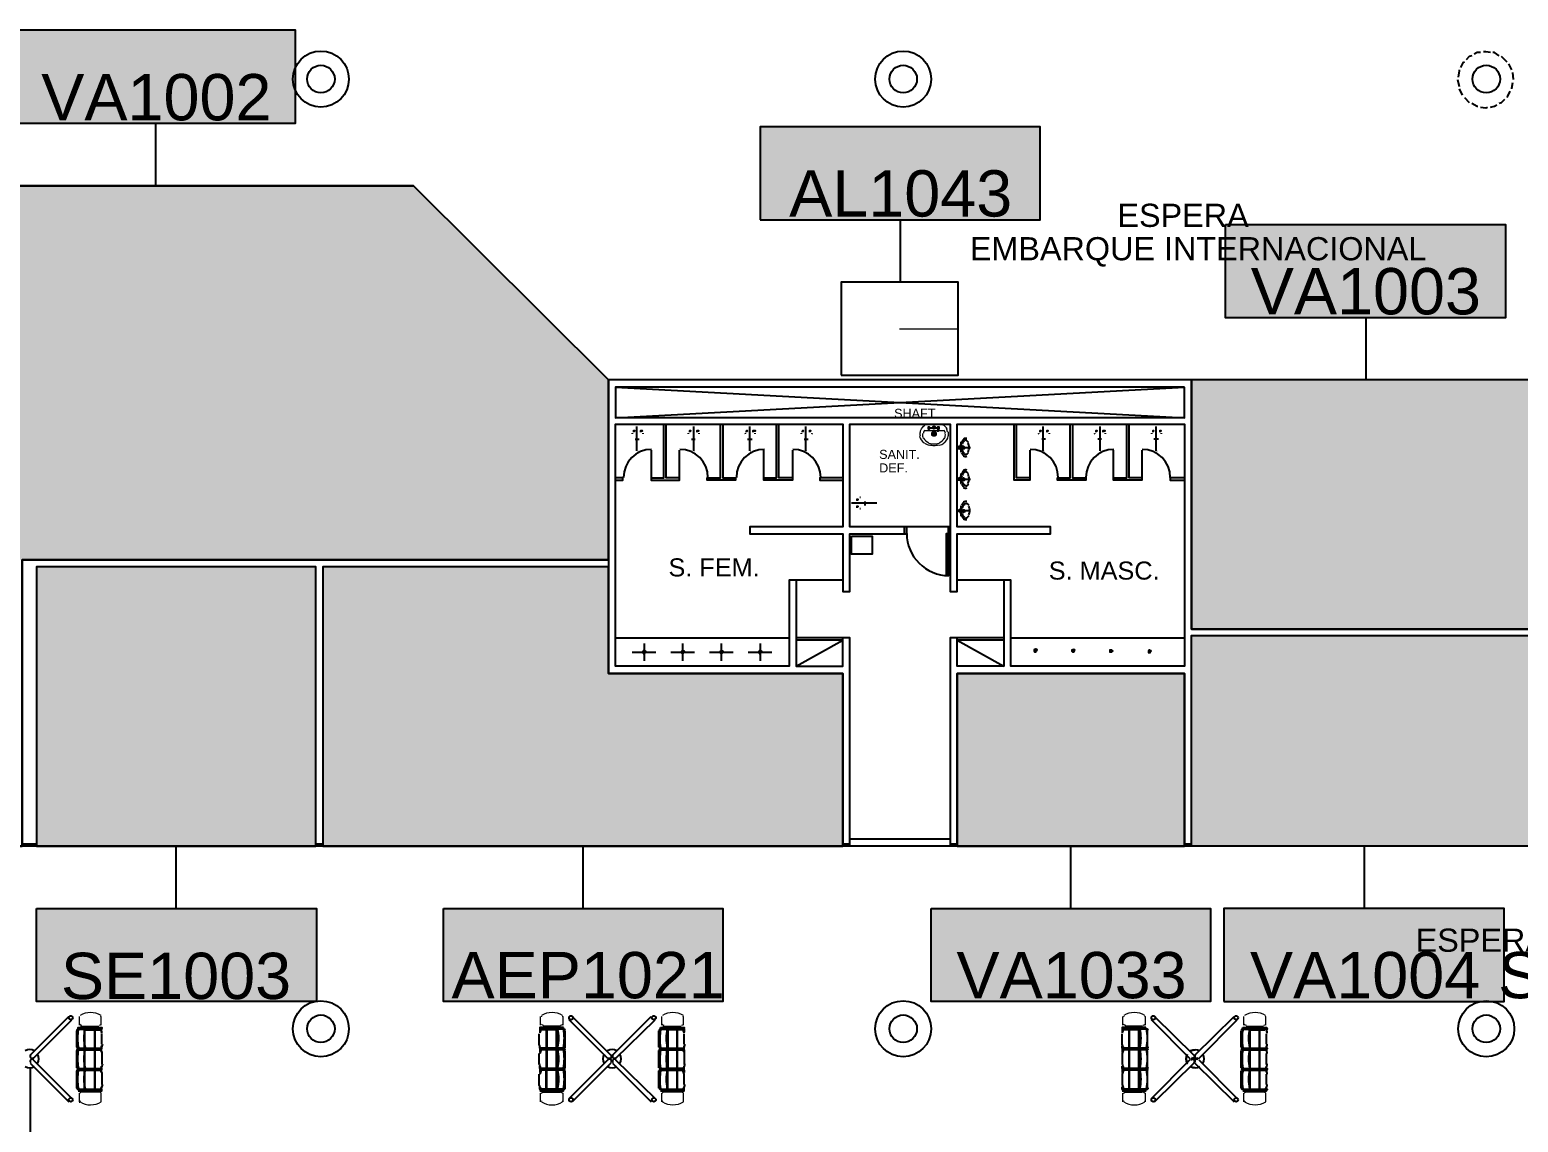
# Model space of a CAD drawing. Header units: inches. Extents: x 6 to 332, y 4 to 234.
# Drawn here: x 79.01 to 110.96, y 118.56 to 142.01 of the extents above; entities that cross this region are included whole.
import ezdxf

# ---------------------------------------------------------------- set-up
doc = ezdxf.new("R2010")
doc.units = ezdxf.units.IN
doc.header["$MEASUREMENT"] = 0
for name, color, linetype, true_color in [('PDF_BASE', 7, 'Continuous', 0x767676), ('PDF_COM_ALIMENTAÇÃO', 7, 'Continuous', 0xbe1e2d), ('PDF_COM_AÇÃO EVENTUAL', 7, 'Continuous', 0xa29dcd), ('PDF_COM_SERVIÇOS', 7, 'Continuous', 0x7bc143), ('PDF_COM_VAREJO', 7, 'Continuous', 0xead817), ('PDF_Text', 7, 'Continuous', 0x767676)]:
    doc.layers.add(name, color=color, linetype=linetype, true_color=true_color)
doc.styles.add('PDF Arial', font='arial.ttf')

msp = doc.modelspace()

# ---------------------------------------------------------------- linework, layer by layer
at = {"layer": 'PDF_BASE', "lineweight": 25}
for points in [[(110.145, 141.522), (110.077, 141.522), (110.009, 141.488)], [(110.365, 141.522), (110.263, 141.539), (110.213, 141.539)], [(110.551, 141.454), (110.45, 141.522), (110.416, 141.522)], [(109.806, 141.319), (109.772, 141.302), (109.721, 141.2)], [(109.959, 141.454), (109.908, 141.437), (109.84, 141.37)], [(110.721, 141.319), (110.602, 141.437)], [(110.822, 141.15), (110.754, 141.285)], [(109.654, 140.946), (109.688, 140.794)], [(109.688, 141.15), (109.688, 141.133), (109.671, 140.997)], [(110.822, 140.743), (110.822, 140.76), (110.839, 140.879)], [(110.856, 140.946), (110.839, 141.099)], [(109.688, 140.743), (109.755, 140.608)], [(109.806, 140.557), (109.908, 140.455)], [(110.721, 140.557), (110.737, 140.591), (110.788, 140.692)], [(109.959, 140.438), (110.077, 140.371), (110.094, 140.371)], [(110.145, 140.354), (110.263, 140.337), (110.297, 140.354)], [(110.365, 140.354), (110.45, 140.371), (110.5, 140.404)], [(110.551, 140.438), (110.602, 140.455), (110.67, 140.523)], [(74.077, 130.634), (74.077, 136.578), (76.16, 138.66), (87.251, 138.66), (91.434, 134.495)], [(111.347, 134.495), (111.347, 129.144), (103.947, 129.144), (103.947, 134.495), (91.434, 134.495), (91.434, 128.196), (96.463, 128.196), (96.463, 124.487)], [(91.586, 134.342), (91.586, 133.682)], [(103.795, 133.682), (103.795, 134.342)], [(96.463, 130.194), (95.311, 130.194), (95.311, 128.348), (91.586, 128.348), (91.586, 133.547), (96.463, 133.547), (96.463, 131.345), (94.465, 131.345), (94.465, 131.193), (96.463, 131.193), (96.463, 129.957), (96.615, 129.957), (96.615, 131.193), (97.834, 131.193), (97.834, 131.345)], [(92.348, 132.395), (92.619, 132.395), (92.619, 133.547)], [(92.958, 132.395), (92.67, 132.395), (92.67, 133.547)], [(93.889, 133.547), (93.889, 132.395), (94.16, 132.395), (94.16, 132.344), (93.55, 132.344), (93.55, 132.395), (93.838, 132.395), (93.838, 133.547)], [(94.769, 132.395), (95.04, 132.395), (95.04, 133.547)], [(95.379, 132.395), (95.091, 132.395), (95.091, 133.547)], [(98.766, 131.345), (96.615, 131.345), (96.615, 133.547), (98.766, 133.547), (98.766, 129.957), (98.918, 129.957), (98.918, 131.193), (100.916, 131.193), (100.916, 131.345), (98.918, 131.345), (98.918, 133.547), (103.795, 133.547), (103.795, 128.348), (100.07, 128.348), (100.07, 130.194), (98.918, 130.194)], [(100.476, 132.988), (100.476, 132.344), (100.137, 132.344), (100.137, 133.547)], [(100.476, 132.395), (100.188, 132.395), (100.188, 133.547)], [(101.39, 133.547), (101.39, 132.395), (101.678, 132.395), (101.678, 132.344), (101.069, 132.344), (101.069, 132.395), (101.34, 132.395), (101.34, 133.547)], [(102.271, 132.395), (102.559, 132.395), (102.559, 133.547)], [(102.88, 132.395), (102.61, 132.395), (102.61, 133.547)], [(91.975, 133.377), (91.975, 133.394), (91.959, 133.394)], [(92.009, 133.225), (92.094, 133.225)], [(92.043, 132.971), (92.043, 133.496)], [(92.128, 133.377), (92.128, 133.394), (92.111, 133.394)], [(93.161, 133.394), (93.195, 133.394)], [(93.178, 133.377), (93.178, 133.394)], [(93.212, 133.225), (93.296, 133.225)], [(93.262, 132.971), (93.262, 133.496)], [(93.347, 133.394), (93.33, 133.394), (93.33, 133.377)], [(94.397, 133.377), (94.397, 133.394), (94.38, 133.394)], [(94.414, 133.225), (94.515, 133.225)], [(94.465, 132.971), (94.465, 133.496)], [(94.549, 133.394), (94.532, 133.394), (94.532, 133.377)], [(95.582, 133.394), (95.616, 133.394)], [(95.599, 133.377), (95.599, 133.394)], [(95.633, 133.225), (95.718, 133.225)], [(95.667, 132.971), (95.667, 133.496)], [(95.769, 133.394), (95.735, 133.394)], [(95.752, 133.377), (95.752, 133.394)], [(98.546, 133.462), (98.292, 133.462)], [(98.376, 133.326), (98.461, 133.326)], [(100.679, 133.394), (100.696, 133.394), (100.696, 133.377)], [(100.815, 133.225), (100.73, 133.225)], [(100.764, 132.971), (100.764, 133.496)], [(100.848, 133.377), (100.848, 133.394), (100.832, 133.394)], [(101.898, 133.377), (101.898, 133.394), (101.915, 133.394)], [(102.017, 133.225), (101.932, 133.225)], [(101.983, 132.971), (101.983, 133.496)], [(102.051, 133.377), (102.051, 133.394), (102.068, 133.394)], [(103.101, 133.394), (103.118, 133.394), (103.118, 133.377)], [(103.236, 133.225), (103.134, 133.225)], [(103.185, 132.971), (103.185, 133.496)], [(103.27, 133.377), (103.27, 133.394), (103.253, 133.394)], [(92.348, 132.988), (92.348, 132.344), (92.958, 132.344), (92.958, 132.988)], [(95.379, 132.988), (95.379, 132.344), (94.769, 132.344), (94.769, 132.988)], [(99.206, 133.039), (98.918, 133.039)], [(98.952, 133.072), (98.952, 133.005)], [(99.037, 133.055), (99.037, 133.055)], [(99.037, 133.039), (99.037, 133.039)], [(99.037, 133.022), (99.037, 133.022)], [(99.054, 133.072), (99.054, 133.072)], [(99.054, 133.072), (99.054, 133.005)], [(99.054, 133.039), (99.054, 133.039)], [(99.054, 133.022), (99.054, 133.022)], [(99.071, 133.055), (99.071, 133.055)], [(99.071, 133.039), (99.071, 133.039)], [(99.071, 133.022), (99.071, 133.022)], [(102.88, 132.988), (102.88, 132.344), (102.271, 132.344), (102.271, 132.988)], [(91.586, 132.344), (91.738, 132.344), (91.738, 132.395), (91.586, 132.395)], [(96.463, 132.395), (95.972, 132.395), (95.972, 132.344), (96.463, 132.344)], [(99.206, 132.361), (98.918, 132.361)], [(98.952, 132.395), (98.952, 132.327)], [(99.037, 132.378), (99.037, 132.378)], [(99.037, 132.361), (99.037, 132.361)], [(99.037, 132.344), (99.037, 132.344)], [(99.054, 132.395), (99.054, 132.395)], [(99.054, 132.395), (99.054, 132.327)], [(99.054, 132.361), (99.054, 132.361)], [(99.054, 132.344), (99.054, 132.344)], [(99.071, 132.378), (99.071, 132.378)], [(99.071, 132.361), (99.071, 132.361)], [(99.071, 132.344), (99.071, 132.344)], [(103.795, 132.395), (103.49, 132.395), (103.49, 132.344), (103.795, 132.344)], [(96.768, 131.938), (96.768, 131.904)], [(97.191, 131.853), (96.649, 131.853)], [(96.768, 131.921), (96.751, 131.921)], [(96.768, 131.769), (96.751, 131.769)], [(96.768, 131.752), (96.768, 131.785)], [(96.937, 131.887), (96.937, 131.802)], [(99.206, 131.684), (98.918, 131.684)], [(98.969, 131.718), (98.969, 131.65)], [(99.037, 131.701), (99.037, 131.701)], [(99.037, 131.684), (99.037, 131.684)], [(99.037, 131.667), (99.037, 131.667)], [(99.054, 131.718), (99.054, 131.65)], [(99.054, 131.701), (99.054, 131.701)], [(99.054, 131.684), (99.054, 131.684)], [(99.054, 131.65), (99.054, 131.65)], [(99.071, 131.701), (99.071, 131.701)], [(99.071, 131.667), (99.071, 131.667)], [(99.087, 131.684), (99.087, 131.684)], [(97.784, 131.193), (97.784, 131.345)], [(98.766, 131.193), (98.681, 131.193), (98.681, 130.295), (98.732, 130.295), (98.732, 131.345)], [(98.766, 131.345), (98.766, 131.345)], [(98.766, 131.193), (98.766, 131.193)], [(103.947, 124.487), (103.947, 129.008), (111.347, 129.008), (111.347, 124.487), (103.947, 124.487), (66.423, 124.487), (66.423, 130.634), (76.854, 130.634), (76.854, 124.487)], [(91.434, 130.634), (78.852, 130.634), (78.852, 124.487)], [(85.151, 124.487), (85.151, 130.482), (79.157, 130.482), (79.157, 124.487)], [(91.434, 130.482), (85.304, 130.482), (85.304, 124.487)], [(95.464, 130.194), (95.464, 128.348), (96.463, 128.348), (96.463, 128.958)], [(99.917, 130.194), (99.917, 128.348)], [(91.586, 128.958), (95.311, 128.958)], [(92.196, 128.839), (92.196, 128.467)], [(93.025, 128.839), (93.025, 128.467)], [(93.855, 128.839), (93.855, 128.467)], [(94.685, 128.839), (94.685, 128.467)], [(96.615, 124.487), (96.615, 128.958), (95.464, 128.958)], [(95.464, 128.348), (96.463, 128.907), (95.464, 128.907)], [(99.917, 128.958), (98.766, 128.958), (98.766, 124.487)], [(99.917, 128.907), (98.918, 128.907), (99.917, 128.348), (98.918, 128.348), (98.918, 128.958)], [(100.07, 128.958), (103.795, 128.958)], [(91.942, 128.653), (92.45, 128.653)], [(92.771, 128.653), (93.279, 128.653)], [(93.601, 128.653), (94.109, 128.653)], [(94.431, 128.653), (94.939, 128.653)], [(103.795, 124.487), (103.795, 128.196), (98.918, 128.196), (98.918, 124.487)], [(98.766, 124.64), (96.615, 124.64)], [(78.852, 124.538), (79.157, 124.538)], [(79.157, 124.521), (78.852, 124.521)], [(85.151, 124.538), (85.304, 124.538)], [(85.304, 124.521), (85.151, 124.521)], [(96.463, 124.538), (96.615, 124.538)], [(96.615, 124.521), (96.463, 124.521)], [(98.766, 124.538), (98.918, 124.538)], [(98.918, 124.521), (98.766, 124.521)], [(103.795, 124.538), (103.947, 124.538)], [(103.947, 124.521), (103.795, 124.521)], [(79.022, 120), (79.851, 120.83)], [(79.089, 119.932), (79.919, 120.762)], [(91.417, 119.932), (90.587, 120.762)], [(91.484, 120), (90.655, 120.83)], [(91.518, 120), (92.348, 120.83)], [(91.586, 119.932), (92.433, 120.762)], [(104.015, 120), (104.862, 120.83)], [(104.1, 119.932), (104.929, 120.762)], [(80.021, 120.169), (80.021, 120.525)], [(80.038, 120.559), (80.563, 120.559)], [(80.055, 120.593), (80.055, 120.593)], [(80.173, 120.542), (80.529, 120.542)], [(80.19, 120.152), (80.19, 120.542), (80.19, 120.152)], [(80.207, 120.626), (80.207, 120.593)], [(80.224, 120.626), (80.224, 120.593)], [(80.376, 120.626), (80.376, 120.593)], [(80.393, 120.626), (80.393, 120.593)], [(80.41, 120.152), (80.41, 120.542), (80.41, 120.152)], [(80.546, 120.593), (80.546, 120.593)], [(80.546, 120.559), (80.546, 120.491)], [(80.563, 120.593), (80.563, 120.593)], [(80.563, 120.237), (80.563, 120.457)], [(89.96, 120.593), (89.96, 120.593)], [(89.96, 120.576), (89.96, 120.576)], [(90.468, 120.559), (89.96, 120.559), (89.96, 120.491)], [(90.333, 120.542), (89.994, 120.542)], [(90.096, 120.542), (90.096, 120.152)], [(90.113, 120.626), (90.113, 120.593)], [(90.113, 120.542), (90.113, 120.152)], [(90.13, 120.626), (90.13, 120.593)], [(90.282, 120.626), (90.282, 120.593)], [(90.316, 120.626), (90.316, 120.593)], [(90.316, 120.152), (90.316, 120.542), (90.316, 120.152)], [(90.468, 120.593), (90.468, 120.593)], [(90.502, 120.169), (90.502, 120.525)], [(92.517, 120.169), (92.517, 120.525)], [(92.534, 120.559), (93.059, 120.559), (93.059, 120.491)], [(92.551, 120.593), (92.551, 120.593)], [(93.025, 120.542), (92.687, 120.542), (92.687, 120.152), (93.025, 120.152)], [(92.704, 120.626), (92.704, 120.593)], [(92.704, 120.542), (92.704, 120.152)], [(92.721, 120.626), (92.721, 120.593)], [(92.873, 120.626), (92.873, 120.593)], [(92.89, 120.626), (92.89, 120.593)], [(92.907, 120.152), (92.907, 120.542), (92.907, 120.152)], [(93.059, 120.593), (93.059, 120.593)], [(93.059, 120.237), (93.059, 120.457)], [(102.457, 120.593), (102.457, 120.593)], [(102.457, 120.576), (102.457, 120.576)], [(102.982, 120.559), (102.457, 120.559), (102.457, 120.491)], [(102.83, 120.542), (102.491, 120.542)], [(102.61, 120.626), (102.61, 120.593)], [(102.61, 120.152), (102.61, 120.542), (102.61, 120.152)], [(102.626, 120.626), (102.626, 120.593)], [(102.796, 120.626), (102.796, 120.593)], [(102.813, 120.626), (102.813, 120.593)], [(102.813, 120.152), (102.813, 120.542), (102.813, 120.152)], [(102.965, 120.593), (102.965, 120.593)], [(102.999, 120.169), (102.999, 120.525)], [(105.014, 120.169), (105.014, 120.525)], [(105.031, 120.559), (105.556, 120.559), (105.556, 120.491)], [(105.048, 120.593), (105.048, 120.593)], [(105.183, 120.542), (105.522, 120.542)], [(105.2, 120.626), (105.2, 120.593)], [(105.2, 120.152), (105.2, 120.542), (105.2, 120.152)], [(105.217, 120.626), (105.217, 120.593)], [(105.387, 120.626), (105.387, 120.593)], [(105.404, 120.626), (105.404, 120.593)], [(105.404, 120.152), (105.404, 120.542), (105.404, 120.152)], [(105.556, 120.593), (105.556, 120.593)], [(105.556, 120.237), (105.556, 120.457)], [(80.038, 120.152), (80.563, 120.152)], [(80.038, 120.118), (80.563, 120.118)], [(80.173, 120.152), (80.529, 120.152)], [(80.19, 119.712), (80.19, 120.118), (80.19, 119.712)], [(80.41, 119.712), (80.41, 120.118), (80.41, 119.712)], [(80.546, 120.118), (80.546, 120.068)], [(90.468, 120.152), (89.96, 120.152), (89.96, 120.203)], [(90.468, 120.118), (89.96, 120.118), (89.96, 120.068)], [(90.333, 120.152), (89.994, 120.152)], [(90.096, 120.118), (90.096, 119.712)], [(90.113, 120.118), (90.113, 119.712)], [(90.316, 119.712), (90.316, 120.118), (90.316, 119.712)], [(92.534, 120.152), (93.059, 120.152), (93.059, 120.203)], [(92.534, 120.118), (93.059, 120.118), (93.059, 120.068)], [(92.704, 120.118), (92.704, 119.712)], [(92.907, 119.712), (92.907, 120.118), (92.907, 119.712)], [(102.982, 120.152), (102.457, 120.152), (102.457, 120.203)], [(102.982, 120.118), (102.457, 120.118), (102.457, 120.068)], [(102.61, 119.712), (102.61, 120.118), (102.61, 119.712)], [(102.813, 119.712), (102.813, 120.118), (102.813, 119.712)], [(105.031, 120.152), (105.556, 120.152), (105.556, 120.203)], [(105.031, 120.118), (105.556, 120.118), (105.556, 120.068)], [(105.183, 120.152), (105.522, 120.152)], [(105.183, 120.118), (105.522, 120.118)], [(105.2, 119.712), (105.2, 120.118), (105.2, 119.712)], [(105.404, 119.712), (105.404, 120.118), (105.404, 119.712)], [(79.022, 119.831), (79.851, 119.001)], [(79.089, 119.898), (79.919, 119.069)], [(80.021, 119.729), (80.021, 120.102)], [(89.944, 119.797), (89.944, 120.034)], [(90.502, 119.729), (90.502, 120.102)], [(91.417, 119.898), (90.587, 119.069)], [(91.484, 119.831), (90.655, 119.001)], [(91.518, 119.831), (92.348, 119.001)], [(91.586, 119.898), (92.433, 119.069)], [(92.517, 119.729), (92.517, 120.102)], [(102.999, 119.729), (102.999, 120.102)], [(104.015, 119.831), (104.862, 119.001)], [(104.1, 119.898), (104.929, 119.069)], [(105.014, 119.729), (105.014, 120.102)], [(105.556, 119.797), (105.556, 120.034)], [(79.022, 119.712), (79.022, 94.312)], [(80.021, 119.289), (80.021, 119.661)], [(80.038, 119.712), (80.563, 119.712)], [(80.038, 119.678), (80.563, 119.678)], [(80.173, 119.712), (80.529, 119.712)], [(80.19, 119.678), (80.19, 119.272), (80.19, 119.678)], [(80.41, 119.678), (80.41, 119.272), (80.41, 119.678)], [(80.546, 119.763), (80.546, 119.712)], [(80.546, 119.678), (80.546, 119.627)], [(90.468, 119.712), (89.96, 119.712), (89.96, 119.763)], [(90.468, 119.678), (89.96, 119.678), (89.96, 119.627)], [(90.333, 119.712), (89.994, 119.712)], [(90.096, 119.272), (90.096, 119.678)], [(90.113, 119.272), (90.113, 119.678)], [(90.316, 119.678), (90.316, 119.272), (90.316, 119.678)], [(90.502, 119.289), (90.502, 119.661)], [(92.517, 119.289), (92.517, 119.661)], [(92.534, 119.712), (93.059, 119.712), (93.059, 119.763)], [(92.534, 119.678), (93.059, 119.678), (93.059, 119.627)], [(92.704, 119.272), (92.704, 119.678)], [(92.907, 119.678), (92.907, 119.272), (92.907, 119.678)], [(102.982, 119.712), (102.457, 119.712), (102.457, 119.763)], [(102.982, 119.678), (102.457, 119.678), (102.457, 119.627)], [(102.83, 119.712), (102.491, 119.712)], [(102.61, 119.678), (102.61, 119.272), (102.61, 119.678)], [(102.813, 119.678), (102.813, 119.272), (102.813, 119.678)], [(102.999, 119.289), (102.999, 119.661)], [(105.014, 119.289), (105.014, 119.661)], [(105.031, 119.712), (105.556, 119.712), (105.556, 119.763)], [(105.031, 119.678), (105.556, 119.678), (105.556, 119.627)], [(105.183, 119.712), (105.522, 119.712)], [(105.183, 119.678), (105.522, 119.678)], [(105.2, 119.678), (105.2, 119.272), (105.2, 119.678)], [(105.404, 119.678), (105.404, 119.272), (105.404, 119.678)], [(105.556, 119.373), (105.556, 119.594)], [(80.038, 119.272), (80.563, 119.272)], [(80.055, 119.238), (80.055, 119.238)], [(80.055, 119.238), (80.055, 119.238)], [(80.173, 119.272), (80.529, 119.272)], [(80.207, 119.204), (80.207, 119.238)], [(80.224, 119.204), (80.224, 119.238)], [(80.376, 119.204), (80.376, 119.238)], [(80.393, 119.204), (80.393, 119.238)], [(80.546, 119.323), (80.546, 119.272)], [(80.563, 119.238), (80.546, 119.238)], [(80.546, 119.238), (80.546, 119.238)], [(80.563, 119.238), (80.563, 119.238)], [(80.563, 119.238), (80.563, 119.238)], [(90.468, 119.272), (89.96, 119.272), (89.96, 119.323)], [(89.96, 119.238), (89.96, 119.238)], [(89.96, 119.238), (89.96, 119.238)], [(90.333, 119.272), (89.994, 119.272)], [(90.113, 119.204), (90.113, 119.238)], [(90.13, 119.204), (90.13, 119.238)], [(90.282, 119.204), (90.282, 119.238)], [(90.316, 119.204), (90.316, 119.238)], [(90.452, 119.238), (90.468, 119.238)], [(90.468, 119.238), (90.468, 119.238)], [(90.468, 119.238), (90.468, 119.238)], [(92.534, 119.272), (93.059, 119.272), (93.059, 119.323)], [(92.551, 119.238), (92.551, 119.238)], [(92.551, 119.238), (92.551, 119.238)], [(92.704, 119.204), (92.704, 119.238)], [(92.721, 119.204), (92.721, 119.238)], [(92.873, 119.204), (92.873, 119.238)], [(92.89, 119.204), (92.89, 119.238)], [(93.059, 119.238), (93.059, 119.238)], [(93.059, 119.238), (93.059, 119.238)], [(102.982, 119.272), (102.457, 119.272), (102.457, 119.323)], [(102.457, 119.238), (102.457, 119.238)], [(102.457, 119.238), (102.457, 119.238)], [(102.83, 119.272), (102.491, 119.272)], [(102.61, 119.204), (102.61, 119.238)], [(102.626, 119.204), (102.626, 119.238)], [(102.796, 119.204), (102.796, 119.238)], [(102.813, 119.204), (102.813, 119.238)], [(102.965, 119.238), (102.965, 119.238)], [(102.965, 119.238), (102.965, 119.238)], [(105.031, 119.272), (105.556, 119.272), (105.556, 119.323)], [(105.048, 119.238), (105.048, 119.238)], [(105.048, 119.238), (105.048, 119.238)], [(105.183, 119.272), (105.522, 119.272)], [(105.2, 119.204), (105.2, 119.238)], [(105.217, 119.204), (105.217, 119.238)], [(105.387, 119.204), (105.387, 119.238)], [(105.404, 119.204), (105.404, 119.238)], [(105.556, 119.238), (105.556, 119.238)], [(105.556, 119.238), (105.556, 119.238)]]:
    msp.add_lwpolyline(points, dxfattribs=at)
for points in [[(103.795, 134.342), (91.586, 134.342), (103.795, 133.682), (91.586, 133.682)], [(98.325, 133.462), (98.325, 133.479), (98.309, 133.479), (98.292, 133.479), (98.292, 133.462), (98.309, 133.445)], [(98.325, 133.462), (98.325, 133.479), (98.309, 133.479), (98.292, 133.479), (98.292, 133.462), (98.292, 133.445), (98.309, 133.445), (98.325, 133.445)], [(98.529, 133.462), (98.529, 133.479), (98.512, 133.479), (98.495, 133.479), (98.495, 133.462), (98.512, 133.445)], [(98.529, 133.462), (98.529, 133.479), (98.512, 133.479), (98.495, 133.479), (98.495, 133.462), (98.495, 133.445), (98.512, 133.445), (98.529, 133.445)], [(99.071, 133.039), (99.071, 133.055), (99.054, 133.072), (99.037, 133.055), (99.037, 133.039), (99.037, 133.022), (99.054, 133.022), (99.071, 133.022)], [(99.071, 132.361), (99.071, 132.378), (99.054, 132.395), (99.037, 132.378), (99.037, 132.361), (99.037, 132.344), (99.054, 132.344), (99.071, 132.344)], [(99.087, 131.684), (99.071, 131.701), (99.054, 131.701), (99.037, 131.701), (99.037, 131.684), (99.037, 131.667), (99.054, 131.65), (99.071, 131.667)], [(96.649, 131.142), (97.089, 131.142), (97.089, 130.753), (96.649, 130.753)], [(103.084, 120.762), (103.913, 119.932)], [(103.151, 120.83), (103.998, 120)], [(80.546, 120.593), (80.563, 120.593), (80.563, 120.576), (80.055, 120.576), (80.055, 120.593)], [(90.468, 120.593), (89.96, 120.593), (89.96, 120.576), (90.468, 120.576)], [(92.551, 120.593), (93.059, 120.593), (93.059, 120.576), (92.551, 120.576)], [(102.965, 120.593), (102.457, 120.593), (102.457, 120.576), (102.965, 120.576)], [(105.048, 120.593), (105.556, 120.593), (105.556, 120.576), (105.048, 120.576)], [(103.084, 119.069), (103.913, 119.898)], [(103.151, 119.001), (103.998, 119.831)], [(80.055, 119.238), (80.563, 119.238), (80.546, 119.238)], [(89.96, 119.238), (90.468, 119.238)], [(92.551, 119.238), (93.059, 119.238)], [(102.457, 119.238), (102.965, 119.238)], [(105.048, 119.238), (105.556, 119.238)]]:
    msp.add_lwpolyline(points, close=True, dxfattribs=at)
at = {"layer": 'PDF_BASE', "lineweight": 0}
for points in [[(98.128, 133.287, -0.115364), (98.128, 133.385, -0.079116), (98.154, 133.447, -0.078683), (98.212, 133.517, 0.257118), (98.224, 133.538)], [(98.208, 133.407, -0.495462), (98.224, 133.411), (98.613, 133.411, -0.495462), (98.629, 133.407)], [(98.632, 133.146, 0.190702), (98.726, 133.287, 0.115364), (98.726, 133.383)], [(98.316, 133.101, 0.054293), (98.416, 133.089, 0.054293), (98.522, 133.101)], [(80.546, 120.643), (80.546, 120.83, 0.064734), (80.537, 120.836)], [(90.439, 120.839, -0.083604), (90.452, 120.83), (90.452, 120.643)], [(93.042, 120.643), (93.042, 120.83, 0.064734), (93.033, 120.836)], [(102.936, 120.839, -0.083604), (102.948, 120.83), (102.948, 120.643)], [(105.539, 120.643), (105.539, 120.83, 0.064734), (105.53, 120.836)], [(80.092, 118.996, 0.282008), (80.546, 119.001), (80.546, 119.187, 0.199611), (80.507, 119.204)], [(89.992, 119.184, -0.199611), (90.028, 119.204), (90.401, 119.204)], [(90.413, 119.204, -0.199611), (90.452, 119.187), (90.452, 119.001)], [(92.589, 118.996, 0.282008), (93.042, 119.001), (93.042, 119.187, 0.199611), (93.004, 119.204)], [(102.489, 119.184, -0.199611), (102.525, 119.204), (102.897, 119.204)], [(102.91, 119.204, -0.199611), (102.948, 119.187), (102.948, 119.001)], [(105.488, 119.204), (105.116, 119.204, 0.199608), (105.079, 119.184)], [(105.086, 118.996, 0.282008), (105.539, 119.001), (105.539, 119.187, 0.199611), (105.501, 119.204)]]:
    msp.add_lwpolyline(points, format="xyb", dxfattribs=at)
for points in [[(98.207, 133.53), (98.207, 133.547)], [(98.224, 133.547), (98.613, 133.547), (98.613, 133.53)], [(98.224, 133.547), (98.224, 133.547)], [(98.613, 133.547), (98.613, 133.547)], [(98.224, 133.411), (98.224, 133.411)], [(98.613, 133.411), (98.613, 133.411)], [(80.071, 120.83), (80.071, 120.643)], [(89.977, 120.643), (89.977, 120.83)], [(92.568, 120.83), (92.568, 120.643)], [(102.474, 120.643), (102.474, 120.83)], [(105.065, 120.83), (105.065, 120.643)], [(80.105, 120.626), (80.495, 120.626)], [(90.401, 120.626), (90.028, 120.626)], [(92.602, 120.626), (92.991, 120.626)], [(102.897, 120.626), (102.525, 120.626)], [(105.116, 120.626), (105.488, 120.626)], [(80.071, 119.187), (80.071, 119.001)], [(80.495, 119.204), (80.105, 119.204)], [(89.977, 119.001), (89.977, 119.187)], [(92.568, 119.187), (92.568, 119.001)], [(92.991, 119.204), (92.602, 119.204)], [(102.474, 119.001), (102.474, 119.187)], [(105.065, 119.187), (105.065, 119.001)], [(80.088, 118.984), (80.071, 118.984)], [(90.435, 118.984), (90.435, 118.984)], [(92.585, 118.984), (92.585, 118.984)], [(102.931, 118.984), (102.931, 118.984)], [(105.082, 118.984), (105.082, 118.984)]]:
    msp.add_lwpolyline(points, dxfattribs=at)
at = {"layer": 'PDF_BASE', "lineweight": 25}
for points in [[(99.067, 131.539, 0.192318), (99.111, 131.533, 0.178434), (99.173, 131.585)], [(80.057, 120.567, 0.09687), (80.056, 120.159, 0.099991), (80.057, 120.127, 0.09687), (80.056, 119.719, 0.099991), (80.057, 119.687, 0.09687), (80.056, 119.278, 0.099991), (80.056, 119.248)], [(89.981, 120.148, -0.125917), (89.944, 120.237), (89.944, 120.457)], [(90.467, 119.248, 0.099998), (90.467, 119.278, 0.096894), (90.466, 119.687, 0.099998), (90.467, 119.719, 0.096894), (90.466, 120.127, 0.099998), (90.467, 120.159, 0.096894), (90.466, 120.567)], [(92.554, 120.567, 0.09687), (92.553, 120.159, 0.099991), (92.554, 120.127, 0.09687), (92.553, 119.719, 0.099991), (92.554, 119.687, 0.09687), (92.553, 119.278, 0.099991), (92.553, 119.248)], [(102.83, 120.152), (102.491, 120.152, -0.125917), (102.457, 120.237), (102.457, 120.457)], [(102.981, 119.248, 0.099998), (102.981, 119.278, 0.096894), (102.979, 119.687, 0.099998), (102.981, 119.719, 0.096894), (102.979, 120.127, 0.099998), (102.981, 120.159, 0.096894), (102.979, 120.567)], [(105.051, 120.567, 0.09687), (105.049, 120.159, 0.099991), (105.051, 120.127, 0.09687), (105.049, 119.719, 0.099991), (105.051, 119.687, 0.09687), (105.049, 119.278, 0.099991), (105.049, 119.248)], [(80.173, 120.118), (80.529, 120.118, -0.118597), (80.563, 120.034), (80.563, 119.797)], [(80.546, 120.203), (80.546, 120.152, 0.125919), (80.578, 120.238)], [(90.333, 120.118), (89.994, 120.118, 0.118597), (89.962, 120.035)], [(93.025, 119.712), (92.687, 119.712), (92.687, 120.118), (93.025, 120.118, -0.118597), (93.059, 120.034), (93.059, 119.797)], [(102.83, 120.118), (102.491, 120.118, 0.118597), (102.457, 120.034), (102.457, 119.797)], [(104.122, 120.091, 0.272793), (103.925, 120.091, -0.133962), (104.023, 120.118)], [(80.173, 119.678), (80.529, 119.678, -0.118887), (80.563, 119.594), (80.563, 119.373)], [(89.981, 119.284, -0.125917), (89.944, 119.373), (89.944, 119.594)], [(90.333, 119.678), (89.994, 119.678, 0.118888), (89.962, 119.595)], [(93.059, 119.373), (93.057, 119.595, 0.118887), (93.025, 119.678), (92.687, 119.678), (92.687, 119.272), (93.025, 119.272)], [(102.83, 119.678), (102.491, 119.678, 0.118888), (102.457, 119.594), (102.457, 119.373, 0.125917), (102.494, 119.284)], [(104.023, 119.729, -0.133986), (103.925, 119.756, 0.272818), (104.122, 119.756)]]:
    msp.add_lwpolyline(points, format="xyb", dxfattribs=at)
at = {"layer": 'PDF_BASE', "lineweight": 0}
for points in [[(92.229, 128.653), (92.229, 128.67), (92.213, 128.67), (92.213, 128.687), (92.196, 128.687), (92.179, 128.687), (92.179, 128.67), (92.162, 128.67), (92.162, 128.653), (92.162, 128.636), (92.179, 128.636), (92.179, 128.619), (92.196, 128.619), (92.213, 128.619), (92.213, 128.636), (92.229, 128.636)], [(92.213, 128.653), (92.213, 128.67), (92.196, 128.67), (92.179, 128.67), (92.179, 128.653), (92.179, 128.636), (92.196, 128.636), (92.213, 128.636)], [(93.059, 128.653), (93.042, 128.67), (93.042, 128.687), (93.025, 128.687), (93.008, 128.687), (93.008, 128.67), (92.991, 128.67), (92.991, 128.653), (92.991, 128.636), (93.008, 128.636), (93.008, 128.619), (93.025, 128.619), (93.042, 128.619), (93.042, 128.636)], [(93.042, 128.653), (93.042, 128.67), (93.025, 128.67), (93.008, 128.67), (93.008, 128.653), (93.008, 128.636), (93.025, 128.636), (93.042, 128.636)], [(93.889, 128.653), (93.889, 128.67), (93.872, 128.67), (93.872, 128.687), (93.855, 128.687), (93.838, 128.687), (93.838, 128.67), (93.821, 128.67), (93.821, 128.653), (93.821, 128.636), (93.838, 128.636), (93.838, 128.619), (93.855, 128.619), (93.872, 128.619), (93.872, 128.636), (93.889, 128.636)], [(93.872, 128.653), (93.872, 128.67), (93.855, 128.67), (93.838, 128.67), (93.838, 128.653), (93.838, 128.636), (93.855, 128.636), (93.872, 128.636)], [(94.719, 128.653), (94.702, 128.653), (94.702, 128.67), (94.702, 128.687), (94.685, 128.687), (94.668, 128.687), (94.668, 128.67), (94.651, 128.67), (94.651, 128.653), (94.651, 128.636), (94.668, 128.636), (94.668, 128.619), (94.685, 128.619), (94.702, 128.636), (94.702, 128.653)], [(94.702, 128.653), (94.702, 128.67), (94.685, 128.67), (94.668, 128.67), (94.668, 128.653), (94.668, 128.636), (94.685, 128.636), (94.702, 128.636)], [(100.628, 128.687), (100.611, 128.687), (100.611, 128.704), (100.594, 128.704), (100.594, 128.721), (100.578, 128.704), (100.561, 128.704), (100.561, 128.687), (100.561, 128.67), (100.578, 128.653), (100.594, 128.653), (100.611, 128.653), (100.611, 128.67)], [(100.611, 128.687), (100.594, 128.687), (100.594, 128.704), (100.578, 128.704), (100.578, 128.687), (100.578, 128.67), (100.594, 128.67), (100.611, 128.67)], [(101.441, 128.687), (101.424, 128.704), (101.407, 128.704), (101.39, 128.704), (101.373, 128.704), (101.373, 128.687), (101.373, 128.67), (101.39, 128.653), (101.407, 128.653), (101.424, 128.653), (101.424, 128.67), (101.441, 128.67)], [(101.424, 128.687), (101.407, 128.687), (101.407, 128.704), (101.39, 128.704), (101.39, 128.687), (101.39, 128.67), (101.407, 128.67), (101.424, 128.67)], [(102.237, 128.67), (102.237, 128.687), (102.237, 128.704), (102.22, 128.704), (102.203, 128.704), (102.186, 128.704), (102.186, 128.687), (102.186, 128.67), (102.186, 128.653), (102.203, 128.653), (102.22, 128.653), (102.237, 128.653)], [(102.237, 128.67), (102.237, 128.687), (102.22, 128.687), (102.22, 128.704), (102.203, 128.687), (102.203, 128.67), (102.203, 128.653), (102.22, 128.653), (102.22, 128.67)], [(103.067, 128.67), (103.067, 128.687), (103.05, 128.687), (103.05, 128.704), (103.033, 128.704), (103.033, 128.687), (103.016, 128.687), (103.016, 128.67), (103.016, 128.653), (103.016, 128.636), (103.033, 128.636), (103.05, 128.636), (103.067, 128.636), (103.067, 128.653)], [(103.067, 128.67), (103.05, 128.67), (103.05, 128.687), (103.033, 128.687), (103.033, 128.67), (103.016, 128.67), (103.033, 128.67), (103.033, 128.653), (103.05, 128.653), (103.067, 128.653)], [(80.055, 119.238), (80.055, 119.238), (80.055, 119.238)], [(92.551, 119.238), (92.551, 119.238), (92.551, 119.238)], [(102.965, 119.238), (102.965, 119.238), (102.965, 119.238)], [(105.048, 119.238), (105.048, 119.238), (105.048, 119.238)]]:
    msp.add_lwpolyline(points, close=True, dxfattribs=at)
at = {"layer": 'PDF_BASE', "lineweight": 25}
for points in [[(103.856, 120.023, 0.272818), (103.856, 119.825, -0.272818)], [(103.943, 119.945, 0.999998), (104.003, 120.004, -0.999998)], [(104.003, 119.843, 0.999998), (103.943, 119.903, -0.999998)]]:
    msp.add_lwpolyline(points, format="xyb", close=True, dxfattribs=at)
for centre, radius in [((85.261, 140.955), 0.601), ((97.758, 140.955), 0.601), ((85.261, 140.955), 0.296), ((97.758, 140.955), 0.296), ((110.272, 140.955), 0.296), ((91.984, 133.403), 0.00847), ((92.136, 133.403), 0.00847), ((92.153, 133.403), 0.00847), ((93.186, 133.403), 0.00847), ((93.339, 133.403), 0.00847), ((93.356, 133.403), 0.00847), ((94.405, 133.403), 0.00847), ((94.541, 133.403), 0.00847), ((94.575, 133.403), 0.00847), ((95.608, 133.403), 0.00847), ((95.76, 133.403), 0.00847), ((95.76, 133.403), 0.00847), ((98.419, 133.335), 0.0423), ((98.419, 133.47), 0.0254), ((98.419, 133.335), 0.0254), ((98.503, 133.403), 0.00847), ((100.705, 133.403), 0.00847), ((100.857, 133.403), 0.00847), ((100.857, 133.403), 0.00847), ((101.907, 133.403), 0.00847), ((102.059, 133.403), 0.00847), ((102.076, 133.403), 0.00847), ((103.126, 133.403), 0.00847), ((103.278, 133.403), 0.00847), ((103.278, 133.403), 0.00847), ((98.96, 133.047), 0.0254), ((98.96, 133.047), 0.00847), ((98.96, 132.37), 0.0254), ((98.96, 132.37), 0.00847), ((96.776, 131.929), 0.00847), ((96.776, 131.777), 0.00847), ((98.977, 131.692), 0.0254), ((98.977, 131.692), 0.00847), ((92.204, 128.661), 0.0254), ((92.204, 128.661), 0.0254), ((93.034, 128.661), 0.0254), ((93.034, 128.661), 0.0254), ((93.864, 128.661), 0.0254), ((93.864, 128.661), 0.0254), ((94.693, 128.661), 0.0254), ((94.693, 128.661), 0.0254), ((100.603, 128.695), 0.0254), ((100.603, 128.695), 0.0254), ((85.261, 120.567), 0.601), ((97.758, 120.567), 0.601), ((110.272, 120.567), 0.601), ((79.894, 120.804), 0.0423), ((85.261, 120.567), 0.296), ((90.629, 120.804), 0.0423), ((92.407, 120.804), 0.0423), ((97.758, 120.567), 0.296), ((103.126, 120.804), 0.0423), ((104.904, 120.804), 0.0423), ((110.272, 120.567), 0.296), ((79.894, 119.043), 0.0423), ((90.629, 119.043), 0.0423), ((92.407, 119.043), 0.0423), ((103.126, 119.043), 0.0423), ((104.904, 119.043), 0.0423)]:
    msp.add_circle(centre, radius, dxfattribs=at)
at = {"layer": 'PDF_BASE', "lineweight": 0}
for centre, radius in [((98.419, 133.352), 0.0423), ((98.419, 133.487), 0.0254), ((92.204, 128.661), 0.0254), ((92.204, 128.661), 0.0254), ((93.034, 128.661), 0.0254), ((93.034, 128.661), 0.0254), ((93.864, 128.661), 0.0254), ((93.864, 128.661), 0.0254), ((94.693, 128.661), 0.0254), ((94.693, 128.661), 0.0254), ((100.603, 128.695), 0.0254), ((100.603, 128.695), 0.0254), ((101.416, 128.695), 0.0254), ((101.416, 128.695), 0.0254), ((102.229, 128.678), 0.0254), ((102.229, 128.678), 0.0254), ((103.058, 128.678), 0.0254), ((103.058, 128.678), 0.0254)]:
    msp.add_circle(centre, radius, dxfattribs=at)
for centre, radius, start, end in [((98.639, 133.538), 0.0254, 179.2474, 236.9252), ((98.334, 133.335), 0.229, 192.4859, 235.6731), ((98.351, 133.318), 0.178, 171.8315, 205.23), ((98.334, 133.335), 0.144, 144.8164, 173.3369), ((98.368, 133.335), 0.195, 207.0538, 252.6253), ((98.469, 133.335), 0.195, 287.3747, 332.9461), ((98.452, 133.284), 0.296, 33.3986, 51.3942), ((98.52, 133.335), 0.144, 6.6631, 35.1836), ((98.486, 133.318), 0.178, 334.7698, 8.1683), ((98.486, 133.335), 0.229, 12.6122, 30.7066), ((98.385, 133.403), 0.313, 237.3648, 259.2112), ((98.419, 133.538), 0.415, 254.4819, 269.4838), ((98.419, 133.538), 0.415, 270.516, 285.5179), ((98.469, 133.403), 0.313, 280.7885, 302.6349), ((80.317, 120.483), 0.432, 58.3429, 121.333), ((90.037, 120.787), 0.0593, 124.3273, 139.1416), ((90.223, 120.483), 0.432, 58.6618, 121.6629), ((92.814, 120.483), 0.432, 58.3429, 121.333), ((102.533, 120.787), 0.0593, 124.3273, 139.1416), ((102.72, 120.483), 0.432, 58.6618, 121.6629), ((105.31, 120.483), 0.432, 58.3429, 121.333), ((80.131, 120.703), 0.0593, 220.8583, 266.0116), ((80.503, 120.703), 0.0593, 273.9884, 319.1417), ((90.037, 120.703), 0.0593, 220.858, 266.0119), ((90.409, 120.703), 0.0593, 273.9879, 319.1418), ((92.627, 120.703), 0.0593, 220.8583, 266.0116), ((93, 120.703), 0.0593, 273.9884, 319.1417), ((102.533, 120.703), 0.0593, 220.858, 266.0119), ((102.906, 120.703), 0.0593, 273.9879, 319.1418), ((105.124, 120.703), 0.0593, 220.8583, 266.0116), ((105.497, 120.703), 0.0593, 273.9884, 319.1417), ((80.131, 119.145), 0.0593, 93.9884, 139.1417), ((92.627, 119.145), 0.0593, 93.9884, 139.1417), ((80.131, 119.06), 0.0593, 220.8583, 239.9736), ((80.503, 119.06), 0.0593, 304.3259, 319.1423), ((90.037, 119.06), 0.0593, 220.8587, 235.673), ((90.223, 119.365), 0.432, 238.3318, 301.3329), ((90.409, 119.06), 0.0593, 300.0257, 319.1419), ((92.627, 119.06), 0.0593, 220.8583, 239.9736), ((93, 119.06), 0.0593, 304.3259, 319.1423), ((102.533, 119.06), 0.0593, 220.8587, 235.673), ((102.72, 119.365), 0.432, 238.3318, 301.3329), ((102.906, 119.06), 0.0593, 300.0257, 319.1419), ((105.124, 119.06), 0.0593, 220.8583, 239.9736), ((105.497, 119.06), 0.0593, 304.3259, 319.1423)]:
    msp.add_arc(centre, radius, start, end, dxfattribs=at)
at = {"layer": 'PDF_BASE', "lineweight": 25}
for centre, radius, start, end in [((91.984, 133.352), 0.0423, 177.9731, 200.9509), ((92.136, 133.352), 0.0423, 339.0491, 2.0269), ((93.186, 133.352), 0.0423, 177.9731, 200.9509), ((93.339, 133.352), 0.0423, 339.0491, 2.0269), ((94.405, 133.352), 0.0423, 177.9731, 200.9509), ((94.541, 133.352), 0.0423, 339.0491, 2.0269), ((95.608, 133.352), 0.0423, 177.9731, 200.9509), ((95.76, 133.352), 0.0423, 339.0491, 2.0269), ((99.13, 133.115), 0.127, 126.4525, 160.8344), ((99.096, 133.166), 0.0762, 71.0268, 125.8541), ((100.705, 133.352), 0.0423, 177.9734, 200.9507), ((100.857, 133.352), 0.0423, 339.0495, 2.0267), ((101.907, 133.352), 0.0423, 177.9734, 200.9507), ((102.059, 133.352), 0.0423, 339.0495, 2.0267), ((103.126, 133.352), 0.0423, 177.9734, 200.9507), ((103.261, 133.352), 0.0423, 339.0495, 2.0267), ((92.356, 132.404), 0.601, 90, 180), ((92.052, 133.195), 0.224, 269.4716, 269.5935), ((92.069, 133.195), 0.224, 269.4716, 269.5935), ((92.966, 132.404), 0.601, 0.0055, 90), ((93.271, 133.195), 0.224, 269.4716, 269.5935), ((93.271, 133.195), 0.224, 269.4716, 269.5935), ((94.778, 132.404), 0.601, 90, 180), ((94.474, 133.195), 0.224, 269.4716, 269.5935), ((94.49, 133.195), 0.224, 269.4716, 269.5935), ((95.388, 132.404), 0.601, 0.0055, 90), ((95.693, 133.195), 0.224, 269.4716, 269.5935), ((95.693, 133.195), 0.224, 269.4716, 269.5935), ((99.265, 133.064), 0.279, 158.4669, 177.6875), ((99.265, 133.047), 0.279, 182.3127, 201.5333), ((99.198, 133.047), 0.195, 160.6091, 181.5271), ((99.198, 133.047), 0.195, 178.4727, 199.3907), ((99.13, 132.979), 0.127, 199.1598, 233.5417), ((99.13, 133.098), 0.11, 122.9259, 166.311), ((99.13, 133.013), 0.11, 193.6885, 237.0737), ((99.096, 133.149), 0.0593, 75.3554, 118.8998), ((99.096, 132.962), 0.0593, 241.106, 284.6504), ((99.062, 133.098), 0.11, 31.1076, 71.5758), ((99.062, 132.996), 0.11, 288.4241, 328.8924), ((98.977, 133.047), 0.195, 359.0058, 29.0644), ((98.977, 133.047), 0.195, 330.9356, 0.9942), ((100.484, 132.404), 0.601, 0.0055, 90), ((100.773, 133.12), 0.15, 270.371, 270.5539), ((100.79, 133.195), 0.224, 269.4716, 269.5935), ((102.279, 132.404), 0.601, 90, 180), ((101.992, 133.195), 0.224, 269.4716, 269.5935), ((101.992, 133.12), 0.15, 270.371, 270.5539), ((102.889, 132.404), 0.601, 0.0055, 90), ((103.194, 133.12), 0.15, 270.371, 270.5539), ((103.211, 133.195), 0.224, 269.4716, 269.5935), ((99.096, 132.928), 0.0762, 234.1408, 288.9681), ((99.265, 132.387), 0.279, 158.4669, 177.6875), ((99.265, 132.37), 0.279, 182.3127, 201.5333), ((99.198, 132.37), 0.195, 160.6091, 181.5271), ((99.198, 132.37), 0.195, 178.4727, 199.3907), ((99.13, 132.437), 0.127, 126.4525, 160.8344), ((99.13, 132.302), 0.127, 199.1598, 233.5417), ((99.13, 132.42), 0.11, 122.9259, 166.311), ((99.13, 132.336), 0.11, 193.6885, 237.0737), ((99.096, 132.488), 0.0762, 71.0268, 125.8541), ((99.096, 132.471), 0.0593, 75.3554, 118.8998), ((99.062, 132.42), 0.11, 31.1076, 71.5758), ((99.062, 132.319), 0.11, 288.4241, 328.8924), ((98.977, 132.37), 0.195, 359.0058, 29.0644), ((98.977, 132.37), 0.195, 330.9356, 0.9942), ((96.827, 131.929), 0.0423, 69.0495, 92.0267), ((99.096, 132.251), 0.0762, 234.1408, 288.9681), ((99.096, 132.285), 0.0593, 241.106, 284.6504), ((96.827, 131.777), 0.0423, 267.9734, 290.9507), ((97.041, 131.845), 0.15, 0.371, 0.5539), ((99.265, 131.692), 0.279, 158.4669, 177.6875), ((99.265, 131.675), 0.279, 182.3127, 201.5333), ((99.198, 131.692), 0.195, 160.6091, 181.5271), ((99.198, 131.675), 0.195, 178.4727, 199.3907), ((99.13, 131.76), 0.127, 126.4525, 160.8344), ((99.13, 131.726), 0.11, 122.9259, 166.311), ((99.13, 131.642), 0.11, 193.6885, 237.0737), ((99.096, 131.811), 0.0762, 71.0268, 125.8541), ((99.096, 131.777), 0.0593, 75.3554, 118.8998), ((99.079, 131.743), 0.11, 31.1076, 71.5758), ((98.994, 131.692), 0.195, 359.0058, 29.0644), ((98.994, 131.692), 0.195, 330.9356, 0.9942), ((99.13, 131.625), 0.127, 199.1598, 233.5417), ((99.096, 131.574), 0.0762, 234.1408, 288.9681), ((98.74, 131.201), 0.906, 180, 270), ((80.046, 120.533), 0.0254, 89.9999, 180.0001), ((80.131, 120.567), 0.0762, 168.5797, 191.42), ((80.977, 120.364), 0.804, 165.4597, 194.535), ((80.131, 120.567), 0.0593, 343.3611, 16.6337), ((80.368, 120.449), 0.195, 7.822, 34.876), ((80.486, 120.567), 0.0762, 348.5797, 11.42), ((90.037, 120.567), 0.0762, 168.5791, 191.4209), ((90.155, 120.449), 0.195, 145.1238, 172.1779), ((89.563, 120.364), 0.804, 345.4651, 14.5349), ((90.409, 120.567), 0.0593, 163.3667, 196.6333), ((90.392, 120.567), 0.0762, 348.5791, 11.4209), ((90.477, 120.533), 0.0254, 0.0055, 89.9998), ((92.543, 120.533), 0.0254, 89.9999, 180.0001), ((92.627, 120.567), 0.0762, 168.5797, 191.42), ((93.474, 120.364), 0.804, 165.4597, 194.535), ((92.627, 120.567), 0.0593, 343.3611, 16.6337), ((92.864, 120.449), 0.195, 7.822, 34.876), ((92.983, 120.567), 0.0762, 348.5797, 11.42), ((102.533, 120.567), 0.0762, 168.5791, 191.4209), ((102.652, 120.449), 0.195, 145.1238, 172.1779), ((102.059, 120.364), 0.804, 345.4651, 14.5349), ((102.906, 120.567), 0.0593, 163.3667, 196.6333), ((102.906, 120.567), 0.0762, 348.5791, 11.4209), ((102.991, 120.533), 0.0254, 0.0055, 89.9998), ((105.039, 120.533), 0.0254, 89.9999, 180.0001), ((105.124, 120.567), 0.0762, 168.5797, 191.42), ((105.971, 120.364), 0.804, 165.4597, 194.535), ((105.124, 120.567), 0.0593, 343.3611, 16.6337), ((105.378, 120.449), 0.195, 7.822, 34.876), ((105.497, 120.567), 0.0762, 348.5797, 11.42), ((79.013, 119.924), 0.195, 59.4855, 120.52), ((80.046, 120.178), 0.0254, 179.9911, 270.0089), ((80.046, 120.11), 0.0254, 89.9999, 180.0001), ((80.977, 119.924), 0.804, 165.4597, 194.535), ((80.148, 120.144), 0.0593, 343.3611, 16.6337), ((80.486, 120.144), 0.0762, 348.5797, 11.42), ((90.037, 120.144), 0.0762, 168.5791, 191.4209), ((90.392, 120.144), 0.0593, 163.3667, 196.6333), ((89.563, 119.924), 0.804, 345.4651, 14.5349), ((90.477, 120.178), 0.0254, 269.9999, 0.0001), ((90.477, 120.11), 0.0254, 0.0055, 89.9998), ((91.51, 119.924), 0.195, 59.4855, 120.52), ((92.543, 120.178), 0.0254, 179.9911, 270.0089), ((92.543, 120.11), 0.0254, 89.9999, 180.0001), ((93.474, 119.924), 0.804, 165.4597, 194.535), ((92.644, 120.144), 0.0593, 343.3611, 16.6337), ((92.881, 120.262), 0.195, 323.9866, 352.694), ((92.983, 120.144), 0.0762, 348.5797, 11.42), ((102.533, 120.144), 0.0762, 168.5791, 191.4209), ((102.889, 120.144), 0.0593, 163.3667, 196.6333), ((102.059, 119.924), 0.804, 345.4651, 14.5349), ((102.991, 120.178), 0.0254, 269.9999, 0.0001), ((102.991, 120.11), 0.0254, 0.0055, 89.9998), ((105.039, 120.178), 0.0254, 179.9911, 270.0089), ((105.039, 120.11), 0.0254, 89.9999, 180.0001), ((105.971, 119.924), 0.804, 165.4597, 194.535), ((105.141, 120.144), 0.0593, 343.3611, 16.6337), ((105.378, 120.262), 0.195, 323.9866, 352.694), ((105.378, 120.008), 0.195, 7.822, 34.876), ((105.497, 120.144), 0.0762, 348.5797, 11.42), ((79.064, 119.975), 0.0423, 135.0001, 314.9999), ((79.064, 119.873), 0.0423, 45.0056, 224.9997), ((79.013, 119.924), 0.195, 329.4801, 30.5199), ((80.385, 119.839), 0.195, 323.9866, 352.694), ((90.138, 119.839), 0.195, 187.3061, 216.0131), ((91.51, 119.924), 0.195, 149.4801, 210.5199), ((91.459, 119.975), 0.0423, 225.0001, 44.9999), ((91.459, 119.873), 0.0423, 315.0001, 134.9999), ((91.561, 119.975), 0.0423, 135.0001, 314.9999), ((91.561, 119.873), 0.0423, 45.0056, 224.9997), ((91.51, 119.924), 0.195, 329.4801, 30.5199), ((92.881, 119.839), 0.195, 323.9866, 352.694), ((102.652, 119.839), 0.195, 187.3061, 216.0131), ((104.057, 119.975), 0.0423, 135.0001, 314.9999), ((104.057, 119.873), 0.0423, 45.0056, 224.9997), ((104.023, 119.924), 0.195, 329.4801, 30.5199), ((105.378, 119.839), 0.195, 323.9866, 352.694), ((79.013, 119.924), 0.195, 239.4801, 300.5199), ((80.046, 119.737), 0.0254, 179.9911, 270.0089), ((80.046, 119.67), 0.0254, 89.9999, 180.0001), ((80.977, 119.483), 0.804, 165.4597, 194.535), ((80.148, 119.704), 0.0593, 343.3611, 16.6337), ((80.486, 119.704), 0.0762, 348.5797, 11.42), ((90.037, 119.704), 0.0762, 168.5791, 191.4209), ((90.392, 119.704), 0.0593, 163.3667, 196.6333), ((89.563, 119.483), 0.804, 345.4651, 14.5349), ((90.477, 119.737), 0.0254, 269.9999, 0.0001), ((90.477, 119.67), 0.0254, 0.0055, 89.9998), ((91.51, 119.924), 0.195, 239.4801, 300.5199), ((92.543, 119.737), 0.0254, 179.9911, 270.0089), ((92.543, 119.67), 0.0254, 89.9999, 180.0001), ((93.474, 119.483), 0.804, 165.4597, 194.535), ((92.644, 119.704), 0.0593, 343.3611, 16.6337), ((92.983, 119.704), 0.0762, 348.5797, 11.42), ((102.533, 119.704), 0.0762, 168.5791, 191.4209), ((102.889, 119.704), 0.0593, 163.3667, 196.6333), ((102.059, 119.483), 0.804, 345.4651, 14.5349), ((102.991, 119.737), 0.0254, 269.9999, 0.0001), ((102.991, 119.67), 0.0254, 0.0055, 89.9998), ((105.039, 119.737), 0.0254, 179.9911, 270.0089), ((105.039, 119.67), 0.0254, 89.9999, 180.0001), ((105.971, 119.483), 0.804, 165.4597, 194.535), ((105.141, 119.704), 0.0593, 343.3611, 16.6337), ((105.378, 119.568), 0.195, 7.7897, 34.9092), ((105.497, 119.704), 0.0762, 348.5797, 11.42), ((80.046, 119.297), 0.0254, 179.9911, 270.0089), ((80.131, 119.263), 0.0593, 343.3611, 16.6337), ((80.385, 119.399), 0.195, 323.9866, 352.694), ((80.486, 119.263), 0.0762, 348.5797, 11.42), ((90.037, 119.263), 0.0762, 168.5791, 191.4209), ((90.409, 119.263), 0.0593, 163.3667, 196.6333), ((90.477, 119.297), 0.0254, 269.9999, 0.0001), ((92.543, 119.297), 0.0254, 179.9911, 270.0089), ((92.627, 119.263), 0.0593, 343.3611, 16.6337), ((92.881, 119.399), 0.195, 323.9866, 352.694), ((92.983, 119.263), 0.0762, 348.5797, 11.42), ((102.533, 119.263), 0.0762, 168.5791, 191.4209), ((102.906, 119.263), 0.0593, 163.3667, 196.6333), ((102.991, 119.297), 0.0254, 269.9999, 0.0001), ((105.039, 119.297), 0.0254, 179.9911, 270.0089), ((105.124, 119.263), 0.0593, 343.3611, 16.6337), ((105.378, 119.399), 0.195, 323.9866, 352.694), ((105.497, 119.263), 0.0762, 348.5797, 11.42)]:
    msp.add_arc(centre, radius, start, end, dxfattribs=at)
at = {"layer": 'PDF_BASE', "transparency": 33554559}
msp.add_solid([(90.452, 119.238), (90.468, 119.238), (90.468, 119.238)], dxfattribs=at)
at = {"layer": 'PDF_COM_ALIMENTAÇÃO', "color": 1, "lineweight": 25}
msp.add_lwpolyline([(94.685, 137.932), (100.696, 137.932), (100.696, 139.93), (94.685, 139.93)], close=True, dxfattribs=at)
msp.add_lwpolyline([(97.699, 136.594), (97.699, 137.932)], dxfattribs=at)
at = {"layer": 'PDF_COM_ALIMENTAÇÃO', "color": 7, "lineweight": 25}
msp.add_lwpolyline([(96.429, 134.596), (98.935, 134.596), (98.935, 136.594), (96.429, 136.594)], close=True, dxfattribs=at)
at = {"layer": 'PDF_COM_ALIMENTAÇÃO', "lineweight": 0}
msp.add_lwpolyline([(97.682, 135.595), (97.682, 135.595), (97.682, 135.595), (98.935, 135.595)], dxfattribs=at)
at = {"layer": 'PDF_COM_ALIMENTAÇÃO', "color": 254, "true_color": 0xdcdcdc, "transparency": 33554559}
for points in [[(94.685, 137.932), (100.696, 137.932), (94.685, 139.93)], [(100.696, 137.932), (94.685, 139.93), (100.696, 139.93)]]:
    msp.add_solid(points, dxfattribs=at)
at = {"layer": 'PDF_COM_ALIMENTAÇÃO', "color": 52, "true_color": 0xead817, "transparency": 33554559}
for points in [[(85.304, 128.196), (91.434, 128.196), (85.304, 130.482)], [(91.434, 128.196), (85.304, 130.482), (91.434, 130.482)], [(85.304, 124.487), (96.463, 124.487), (85.304, 128.196)], [(96.463, 124.487), (85.304, 128.196), (96.463, 128.196)]]:
    msp.add_solid(points, dxfattribs=at)
at = {"layer": 'PDF_COM_ALIMENTAÇÃO', "color": 253, "true_color": 0xa29dcd, "transparency": 33554559}
for points in [[(85.304, 128.196), (91.434, 128.196), (85.304, 130.482)], [(91.434, 128.196), (85.304, 130.482), (91.434, 130.482)], [(85.304, 124.487), (96.463, 124.487), (85.304, 128.196)], [(96.463, 124.487), (85.304, 128.196), (96.463, 128.196)]]:
    msp.add_solid(points, dxfattribs=at)
at = {"layer": 'PDF_COM_AÇÃO EVENTUAL', "color": 7, "lineweight": 25}
msp.add_lwpolyline([(91.434, 130.482), (85.304, 130.482), (85.304, 124.487), (96.463, 124.487), (96.463, 128.196), (91.434, 128.196)], close=True, dxfattribs=at)
at = {"layer": 'PDF_COM_AÇÃO EVENTUAL', "color": 1, "lineweight": 25}
msp.add_lwpolyline([(90.892, 123.15), (90.892, 124.487)], dxfattribs=at)
msp.add_lwpolyline([(87.895, 123.15), (93.889, 123.15), (93.889, 121.151), (87.895, 121.151)], close=True, dxfattribs=at)
at = {"layer": 'PDF_COM_AÇÃO EVENTUAL', "transparency": 33554559}
for points in [[(85.304, 128.196), (91.434, 128.196), (85.304, 130.482)], [(91.434, 128.196), (85.304, 130.482), (91.434, 130.482)], [(85.304, 124.487), (96.463, 124.487), (85.304, 128.196)], [(96.463, 124.487), (85.304, 128.196), (96.463, 128.196)]]:
    msp.add_solid(points, dxfattribs=at)
at = {"layer": 'PDF_COM_AÇÃO EVENTUAL', "color": 254, "true_color": 0xdcdcdc, "transparency": 33554559}
for points in [[(87.895, 121.151), (93.889, 121.151), (87.895, 123.15)], [(93.889, 121.151), (87.895, 123.15), (93.889, 123.15)]]:
    msp.add_solid(points, dxfattribs=at)
at = {"layer": 'PDF_COM_SERVIÇOS', "color": 7, "lineweight": 25}
for points in [[(79.157, 124.487), (85.151, 124.487), (85.151, 130.482), (79.157, 130.482)], [(85.151, 130.482), (79.157, 130.482), (79.157, 124.487), (85.151, 124.487)], [(96.463, 124.487), (96.463, 128.196), (91.434, 128.196), (91.434, 130.482), (85.304, 130.482), (85.304, 124.487)]]:
    msp.add_lwpolyline(points, close=True, dxfattribs=at)
at = {"layer": 'PDF_COM_SERVIÇOS', "color": 1, "lineweight": 25}
msp.add_lwpolyline([(82.154, 123.15), (82.154, 124.487)], dxfattribs=at)
msp.add_lwpolyline([(79.157, 123.15), (85.168, 123.15), (85.168, 121.151), (79.157, 121.151)], close=True, dxfattribs=at)
at = {"layer": 'PDF_COM_SERVIÇOS', "transparency": 33554559}
for points in [[(79.157, 124.487), (85.151, 124.487), (79.157, 130.482)], [(85.151, 124.487), (79.157, 130.482), (85.151, 130.482)], [(85.304, 128.196), (91.434, 128.196), (85.304, 130.482)], [(91.434, 128.196), (85.304, 130.482), (91.434, 130.482)], [(85.304, 124.487), (96.463, 124.487), (85.304, 128.196)], [(96.463, 124.487), (85.304, 128.196), (96.463, 128.196)]]:
    msp.add_solid(points, dxfattribs=at)
at = {"layer": 'PDF_COM_SERVIÇOS', "color": 254, "true_color": 0xdcdcdc, "transparency": 33554559}
for points in [[(79.157, 121.151), (85.168, 121.151), (79.157, 123.15)], [(85.168, 121.151), (79.157, 123.15), (85.168, 123.15)]]:
    msp.add_solid(points, dxfattribs=at)
at = {"layer": 'PDF_COM_VAREJO', "color": 1, "lineweight": 25}
for points in [[(78.717, 142.013), (84.711, 142.013), (84.711, 139.998), (78.717, 139.998)], [(104.675, 137.831), (110.687, 137.831), (110.687, 135.832), (104.675, 135.832)], [(98.359, 123.15), (104.354, 123.15), (104.354, 121.151), (98.359, 121.151)], [(104.642, 121.151), (110.653, 121.151), (110.653, 123.15), (104.642, 123.15)]]:
    msp.add_lwpolyline(points, close=True, dxfattribs=at)
for points in [[(81.714, 139.998), (81.714, 138.66)], [(107.69, 135.832), (107.69, 134.495)], [(101.356, 123.15), (101.356, 124.487)], [(107.656, 123.15), (107.656, 124.487)]]:
    msp.add_lwpolyline(points, dxfattribs=at)
at = {"layer": 'PDF_COM_VAREJO', "color": 7, "lineweight": 25}
for points in [[(91.434, 130.634), (91.434, 134.495), (87.251, 138.66), (76.16, 138.66), (74.077, 136.578), (74.077, 130.634), (76.854, 130.634), (76.854, 124.487), (78.852, 124.487), (78.852, 130.634)], [(111.347, 134.495), (103.947, 134.495), (103.947, 129.144), (111.347, 129.144)], [(103.947, 129.008), (111.347, 129.008), (111.347, 124.487), (103.947, 124.487)], [(98.918, 128.196), (103.795, 128.196), (103.795, 124.487), (98.918, 124.487)], [(103.795, 128.196), (98.918, 128.196), (98.918, 124.487), (103.795, 124.487)]]:
    msp.add_lwpolyline(points, close=True, dxfattribs=at)
at = {"layer": 'PDF_COM_VAREJO', "color": 254, "true_color": 0xdcdcdc, "transparency": 33554559}
for points in [[(78.717, 139.998), (84.711, 139.998), (78.717, 142.013)], [(84.711, 139.998), (78.717, 142.013), (84.711, 142.013)], [(104.675, 135.832), (110.687, 135.832), (104.675, 137.831)], [(110.687, 135.832), (104.675, 137.831), (110.687, 137.831)], [(98.359, 121.151), (104.354, 121.151), (98.359, 123.15)], [(104.354, 121.151), (98.359, 123.15), (104.354, 123.15)], [(104.642, 121.151), (110.653, 121.151), (104.642, 123.15)], [(110.653, 121.151), (104.642, 123.15), (110.653, 123.15)]]:
    msp.add_solid(points, dxfattribs=at)
at = {"layer": 'PDF_COM_VAREJO', "transparency": 33554559}
for points in [[(74.077, 136.578), (89.334, 136.578), (76.16, 138.66)], [(89.334, 136.578), (76.16, 138.66), (87.251, 138.66)], [(74.077, 134.495), (91.434, 134.495), (74.077, 136.578)], [(91.434, 134.495), (74.077, 136.578), (89.334, 136.578)], [(74.077, 130.634), (91.434, 130.634), (74.077, 134.495)], [(91.434, 130.634), (74.077, 134.495), (91.434, 134.495)], [(103.947, 129.144), (111.347, 129.144), (103.947, 134.495)], [(111.347, 129.144), (103.947, 134.495), (111.347, 134.495)], [(103.947, 124.487), (111.347, 124.487), (103.947, 129.008)], [(111.347, 124.487), (103.947, 129.008), (111.347, 129.008)], [(98.918, 124.487), (103.795, 124.487), (98.918, 128.196)], [(103.795, 124.487), (98.918, 128.196), (103.795, 128.196)]]:
    msp.add_solid(points, dxfattribs=at)

# ---------------------------------------------------------------- texts
at = {"layer": 'PDF_Text', "color": 1, "attachment_point": 7, "style": 'PDF Arial'}
for s, insert, char_height in [('VA1002', (79.259, 140.055), 0.9939), ('AL1043', (95.311, 137.989), 0.9939), ('VA1003', (105.217, 135.889), 0.9939), ('SE1003', (79.682, 121.191), 0.9939), ('AEP1021', (88.064, 121.208), 0.9939), ('VA1033', (98.901, 121.208), 0.9939), ('VA1004 SE1021', (105.2, 121.208), 0.99393)]:
    msp.add_mtext(s, dxfattribs=dict(at, insert=insert, char_height=char_height))
at = {"layer": 'PDF_Text', "attachment_point": 7, "style": 'PDF Arial'}
for s, insert, char_height in [('ESPERA', (102.356, 137.774), 0.497), ('EMBARQUE INTERNACIONAL', (99.189, 136.928), 0.49697), ('SHAFT', (97.563, 133.679), 0.1939), ('SANIT.', (97.242, 132.798), 0.1939), ('DEF.', (97.242, 132.51), 0.1939), ('S. FEM.', (92.721, 130.272), 0.3879), ('S. MASC.', (100.882, 130.204), 0.3879), ('ESPERA/MALL COMERCIAL', (108.756, 122.213), 0.49697)]:
    msp.add_mtext(s, dxfattribs=dict(at, insert=insert, char_height=char_height))

doc.saveas('drawing.dxf')
